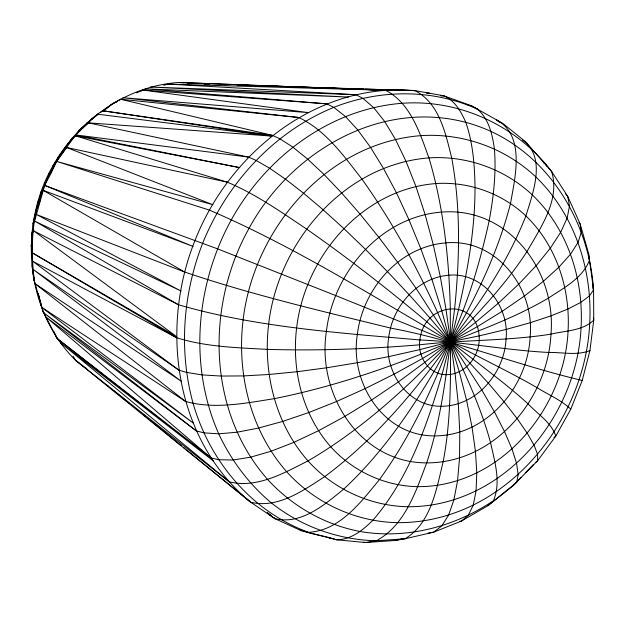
<?xml version="1.0" encoding="UTF-8"?>
<svg xmlns="http://www.w3.org/2000/svg" width="625" height="625" viewBox="0 0 625 625"><rect width="100%" height="100%" fill="white"/><g stroke="black" fill="none" stroke-linecap="round" stroke-linejoin="round"><path stroke-width="0.94" d="M363.852 542.156L365.57 542.531L376.352 540.75L405.109 538.766C431.195 523 436.438 488.938 443.164 461.742C452.828 411.18 450.125 359.602 450.32 308.445C448.938 257.695 443.508 206.68 428.93 157.891C419.828 133.086 410.719 103.188 385.516 90.281L178.633 82.469C119.305 86.547 67.336 129.062 44.461 182.906C19.867 241.477 29.523 314.844 75.594 360.32L250.734 502.234L274.953 518.664L301.406 530.766L336.516 539.781L365.57 542.531L395.055 540.492L405.109 538.766L433.68 532.156L461.461 521.062L487.859 505.719L512.305 486.461L537.672 460.672L555.812 436.094L570.773 409.164L582.234 380.453L589.945 350.57L593.75 320.148L593.562 289.844L588.57 253.367L580.094 223.812L567.703 196.344L551.664 171.555L525.523 141.727L502.719 123.344L471.086 105.617L443.727 95.789L415 90.633L271.992 86.07M522.469 140.062C547.016 157.031 532.781 193.156 525.906 215.914C507.836 261.734 480.266 303.07 450.203 341.828C414.773 392.164 374.234 439.812 324.617 476.711C303.055 490.625 277.781 508.828 250.734 502.234C174.719 440.258 159.578 328.055 195.086 240.281C229.469 152.602 317.633 81.867 415 90.633C439.508 103.25 445.617 133.711 451.75 158.164C460.828 207.734 459.688 258.547 454.656 308.5C447.828 360.359 443.297 412.945 426.68 462.883C415.82 491.453 405.031 525.297 376.352 540.75C338.422 539.898 301.344 526.602 271.555 503.086C248.984 484.227 231.219 460.398 218.711 433.828C188.539 365.508 195.789 284.391 231.453 219.57C266.164 157.133 329.852 108.766 402.367 103.266C459.695 99.141 517.039 125.836 551.664 171.555C560.281 200 540.555 227.68 527.18 251.234C499.461 294.07 462.141 329.109 427.352 365.992C391.273 401.922 352.109 435.227 307.992 460.914C284.055 473 256.977 488.688 229.25 481.82L75.594 360.32L73.055 356.195M76.977 133.18L79.219 130.148L88.484 122.875L271.773 136.086L97.508 114.188C74.531 133.359 55.531 157.109 44.727 185.18C31.086 215.867 30.289 250.656 34.734 283.453L185.508 401.414C214.484 409.555 245.078 403.227 274.133 398.688C324.383 388.695 373.328 373 420.93 354.18C463.469 335.672 508.18 321.836 548.336 298.141C563.617 287.914 582.461 278.484 589.383 260.297L588.57 253.367M36.266 210.758L36.5 209.023L33.078 223.422L33.734 230.875L31.531 234.852L31.805 252.562L176.492 337.68C205.727 346.906 236.789 347.664 267.156 349.359C318.008 350.906 368.914 349 419.602 344.805C463.266 339.75 507.461 341.039 550.961 334.148C565.242 330.664 582.625 330.969 593.75 320.148L593.398 317.773M31.602 243.219L31.805 252.562L176.555 336.617L33.734 230.875L178.453 304.75C256.781 327.5 338.992 332.797 419.891 339.969C463.031 341.695 505.547 350.242 548.68 352.453C562.258 352.195 577 355.758 589.945 350.57M35.852 211.086L40.5 199.523L39.773 198.219L41.07 191.812L42.555 190.617M31.531 234.852L32.148 232.008M36.711 208.086L38.398 200.602M443.727 95.789L440.805 95.711L443.727 95.789C454.984 100.484 461.156 111.766 465.812 122.391C473.016 143.242 474.664 165.359 475.016 187.266C475.078 251.109 458.133 313.023 442.094 374.289C426.75 425.906 408.57 478.914 372.836 520.289C362.945 530.094 351.172 539.727 336.516 539.781C324.664 535.617 311.234 534.461 299.867 529.578L301.406 530.766M535.641 462.484L537.672 460.672L537.609 454.492L534.125 445.297L527.273 433.281L517.219 418.703L504.172 401.891L488.414 383.195L450.203 341.828L430.195 318.273L409.078 294.648L387.32 271.484L365.398 249.266L343.781 228.492L322.938 209.602L303.32 193.016L285.359 179.086L269.445 168.117L255.922 160.352L248.563 157.102L75.93 134.953L239.672 167.617L75.133 135.719L57.141 160.086L51.43 172.586L44.727 185.18L34.602 221.07L33.078 223.422M499.453 122.305L496.492 119.922C525.703 135.406 515.008 177.586 510.5 203.492C497.992 252.492 475.711 298.375 450.203 341.828C432.18 390.383 409.82 437.719 379.312 479.766C360.914 501.945 339.977 530.664 308.531 532.305C251.625 511.695 209.57 461.023 193.156 403.547C178.57 350.805 182.891 293.953 202.695 243.148C226.938 183.344 273.586 132 333.797 107.352C379.617 89.273 432.242 88.758 477.43 109.102C488.922 119.062 492.359 134.406 494.383 148.812C496.391 172.883 493.5 196.961 489.203 220.625C477.734 272.977 461.312 324.992 434.07 371.406C408.836 414.227 380.023 455.555 343.359 489.43C324.438 504.766 301.195 525.102 274.953 518.664L273.43 517.445L274.953 518.664M39.773 198.219L43.031 190.273L193.078 246.43L45.234 185.633L44.461 182.906M48.453 174.133L50.578 172.344L56.727 161.43L66.688 147.508L227.367 182.188C255.742 194.094 281.086 211.977 306.531 229.016C348.148 258.086 388.203 289.328 427.078 321.953C459.422 350.906 496 374.68 528.141 403.922C537.648 414.062 551.297 422.383 555.812 436.094L553.953 437.445M57.789 158.023L71.672 138.68L88.484 122.875L248.563 157.102M52.938 165.758L57.141 160.086M84.891 125.656L86.656 123.398L98.18 114.375M62.859 151.133L64.148 149.68M512.305 486.461L514.305 484.391M515.641 483.016L520.969 477.492M525.633 472.664L533.625 464.383M487.859 505.719L516.727 482.359L518.164 474.633L516.594 463.453L512.047 449.055L504.617 431.758L494.469 411.938L481.828 390.016L416.055 288.336L397.594 262.188L378.742 237.188L359.906 213.891L341.5 192.805L323.914 174.375L307.539 159.016L292.727 147.047L279.797 138.734L272.547 135.391L120.586 99.242L112.703 103.594L102.445 111.398M79.219 130.148L97.508 114.188M71.672 138.68L75.133 135.719L227.367 182.188M565.352 193.523L567.703 196.344L569.5 205.977L567.172 217.984L560.766 232.117L550.422 248.047L536.375 265.453L518.914 283.938L498.43 303.109L475.359 322.547L450.203 341.828L424.672 362.469L398.148 382.094L371.227 400.273L344.484 416.602L318.5 430.742L293.844 442.375L271.047 451.25L250.609 457.172L232.969 460.023L218.508 459.734L210.977 457.859L57.086 338.461L42.938 311.328L38.289 293.898M103.625 110.812L112.703 103.594L116.953 101.891M100.484 112.57L102.789 110.766L272.547 135.391M141.117 91.078L142.656 90.016L326.797 103.859L333.797 107.352L345.375 116.445L357.695 129.859L370.492 147.305L383.484 168.406L396.391 192.695L408.922 219.648L420.82 248.688L431.828 279.172L441.688 310.445L450.203 341.828L459.266 371.711L466.602 400.383L472.039 427.203L475.469 451.594L476.813 473.031L476.047 491.047L473.187 505.242L468.289 515.328L461.461 521.062L459.547 521.344M86.656 123.398L89.828 121.281M143.148 90.422L145.539 88.883L147.289 88.688M578.852 222.398L580.094 223.812L581.305 232.141L578.133 242.281L570.648 254.016L559.008 267.078L543.477 281.195L524.383 296.055L502.141 311.336L477.234 326.703L450.203 341.828L422.508 358.508L393.883 374.25L364.938 388.711L336.312 401.586L308.625 412.586L282.477 421.484L258.438 428.07L237.031 432.219L218.711 433.828L203.891 432.859L196.289 430.867L45.484 316.633L210.977 457.859M64.242 148.758L66.688 147.508L212.883 204.711L56.727 161.43L209.414 210.109C284.336 242.258 354.281 284.82 424.438 326.062C460.5 349.273 500.039 366.289 537.141 387.719C548.352 394.75 561.102 399.992 570.773 409.164M136.648 92.859L142.656 90.016L308.734 112.672L122.922 97.727L298.812 117.516C325.852 130.422 343.844 156.008 361.828 178.969C391.633 220.688 416.242 265.891 437.578 312.453C455.68 355.719 478.359 397.266 490.602 442.797C494.609 461.5 501.336 482.141 493.43 500.711C454.688 526.781 406.617 539.461 360.227 531.531C324.594 524.742 291.945 506.055 267.508 479.328C207.195 410.945 205.742 305.57 249.164 228.102C290.078 152.641 379.336 99.352 465.812 122.391C540.586 142.148 588.773 214.977 593.562 289.844L589.516 295.867L580.906 302.312L567.922 309.047L550.852 315.914L530.055 322.773L505.992 329.477L479.18 335.875L450.203 341.828L419.953 349.578L388.812 356.586L357.477 362.703L326.617 367.789L296.906 371.742L268.992 374.477L243.477 375.922L220.914 376.055L201.797 374.875L186.539 372.398L178.859 370.133L33.422 269.656L181.219 381.227L34.734 283.453L32.156 266.43L32.617 261.195L31.25 245.07L31.586 247.969M163.703 85.328L168.375 84.117L385.516 90.281M395.055 540.492L403.562 538.523M428.086 533.094L433.68 532.156L441.82 525.891L448.609 515.062L453.898 499.891L457.57 480.719L459.547 457.953L459.781 432.094L458.281 403.703L455.062 373.398L445.969 309.102L440.289 276.516L433.289 244.766L425.117 214.562L415.961 186.547L406.008 161.328L395.484 139.453L384.609 121.406L373.625 107.57L362.773 98.25L355.906 94.719L168.375 84.117M426.906 93.234L429.828 93.297L426.906 93.18M237.812 85.242L239.758 85.305M254.359 85.75L260.203 85.93M271.883 86.281L280.648 86.547M287.461 86.758L302.07 87.203M306.938 87.352L322.508 87.82M326.406 87.938L342.953 88.445M345.875 88.531L363.398 89.062M365.352 89.125L415 90.633M209.734 84.078L203.891 83.891L208.797 84.078M221.406 84.453L229.188 84.703M237.945 84.977L248.648 85.32M254.484 85.508L268.102 85.945M220.5 84.484L226.359 84.688M238.07 85.094L244.898 85.328M254.656 85.664L262.461 85.938M271.242 86.242L281 86.578M287.836 86.812L298.57 87.188M304.422 87.391L317.109 87.828M321.984 87.992L334.672 88.43M338.578 88.57L353.211 89.078M355.164 89.141L389.312 90.32L178.633 82.469L180.539 82.797M355.906 94.719L150.336 87.008L348.398 97.078L145.539 88.883L326.797 103.859M178.633 82.469L183.492 82.789M187.375 83.039L193.203 83.422M329.531 538.281L333.297 538.633M120.586 99.242L298.812 117.516M582.234 380.453C517.711 365.367 455.836 340.18 390.508 328.07C321.5 311.055 252.07 294.883 184.695 272.055L36.406 214.484L181.07 291.039L34.602 221.07L178.453 304.75M102.789 110.766L271.773 136.086M50.578 172.344L51.43 172.586M45.234 185.633L217.547 248.852L335.648 295.547L450.203 341.828M176.492 337.68L32.617 261.195L178.859 370.133M543.859 163.062L545.367 163.875L546.906 166.258M471.086 105.617L477.43 109.102M43.031 190.273L184.695 272.055M185.508 401.414L41.781 307.406L33.445 277.633L33.156 271.906M62.516 344.125L60.953 343.031L60.047 341.312M75.594 360.32L79.336 363.133M80.828 364.258L83.078 365.945M84.578 367.07L86.82 368.758M196.289 430.867L43.273 312.484L193.508 423.273L41.781 307.406L38.234 293.805M267.328 512.57L270.383 515.008M107.203 385.273L108.711 386.5M110.977 388.352L112.492 389.578M114 390.812L129.109 403.125M143.461 414.82L144.977 416.047M147.242 417.898L148.75 419.125M150.258 420.359L181.234 445.602M183.5 447.445L185.008 448.68M186.523 449.906L250.734 502.234M229.25 481.82L60.953 343.031L213.328 460.953L57.086 338.461L53.859 331.375M42.938 311.328L43.992 312.859M33.445 277.633L34.602 281.203M592.961 284.375L592.984 289.195M243.125 319.789C236.602 373.578 250.484 430.695 286.742 471.82C314.945 503.062 355.75 521.977 397.898 522.664C502.945 523.062 584.555 424.258 589.688 324.008C592.719 270.398 575.008 214.711 535.867 176.953C505.234 148.07 462.914 132.898 420.906 135.641C326.609 142.969 253.805 228.906 243.125 319.789M268.672 323.875C262.797 372.359 275.305 423.852 307.992 460.914C333.414 489.078 370.195 506.125 408.18 506.742C502.508 506.992 576.812 418.062 581.062 327.68C583.789 279.352 567.828 229.156 532.547 195.125C504.938 169.094 466.789 155.414 428.93 157.891C343.922 164.492 278.297 241.953 268.672 323.875M296.633 327.781C291.523 369.906 302.398 414.648 330.797 446.852C352.883 471.32 384.844 486.133 417.852 486.672C499.805 486.891 564.367 409.617 568.062 331.086C570.43 289.094 556.562 245.484 525.906 215.914C501.914 193.289 468.773 181.414 435.875 183.555C362.016 189.297 304.992 256.602 296.633 327.781M326.391 331.414C316.703 393.578 359.461 462.883 426.68 462.883C494.492 463.062 547.906 399.125 550.961 334.148C556.484 271.07 508.68 206.672 441.594 212.094C380.484 216.836 333.312 272.523 326.391 331.414M357.305 334.711C349.633 382.258 383.039 436.125 434.492 435.891C486.68 436.023 527.789 386.82 530.141 336.812C534.859 288.852 496.984 238.234 445.969 242.867C398.938 246.523 362.625 289.383 357.305 334.711M388.695 337.578C383.195 369.719 406.5 406.508 441.102 406.281C476.539 406.375 504.453 372.961 506.055 339.008C509.562 306.602 483.188 272.008 448.898 275.219C416.961 277.703 392.312 306.805 388.695 337.578M419.891 339.969C417.109 356.219 428.891 374.812 446.383 374.695C464.297 374.742 478.406 357.859 479.211 340.695C480.805 296.656 423.852 300.281 419.891 339.969M468.445 104.672L466.5 104.57L468.445 104.672M272.617 517.078L267.305 512.82L272.617 517.078"/></g></svg>
